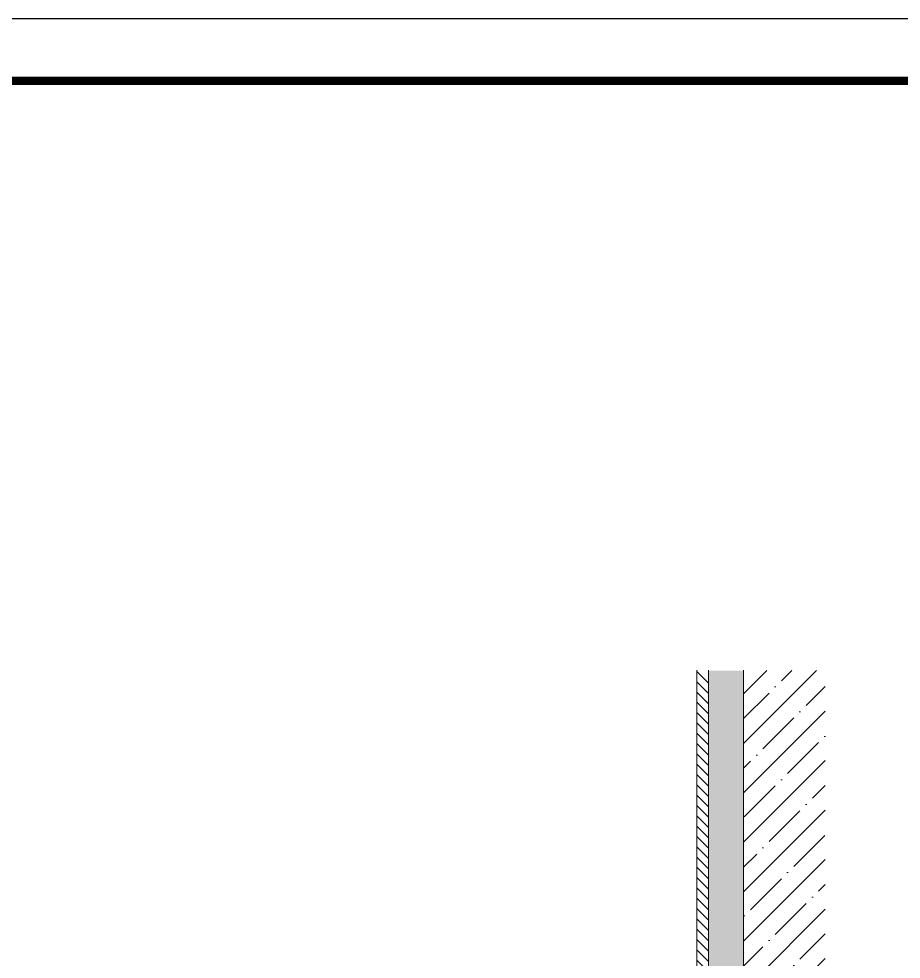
# Model space of a CAD drawing. Extents: x 16296660632 to 16296671741, y -37409619871 to -37409613952.
# Drawn here: x 16296668714 to 16296670227, y -37409615564 to -37409613952 of the extents above; entities that cross this region are included whole.
import ezdxf

# ---------------------------------------------------------------- set-up
doc = ezdxf.new("R2010")
doc.units = 0
doc.header["$LTSCALE"] = 10
doc.header["$MEASUREMENT"] = 0
doc.layers.get('0').update_dxf_attribs({"linetype": 'CONTINUOUS'})
doc.layers.add('BRACKET', color=7, linetype='CONTINUOUS')

msp = doc.modelspace()

# ---------------------------------------------------------------- hatches: boundary and pattern name
at = {"layer": 'BRACKET', "lineweight": 15}
h = msp.add_hatch(dxfattribs=at)
h.set_pattern_fill('ANSI31', color=251, scale=100, angle=-90, style=0)
h.set_pattern_definition([(315, (16296671728.791, -37409585756.464), (8.838835, 8.838835), [])])
h.paths.add_polyline_path([(16296669897.083509, -37409616649.341362), (16296669897.083509, -37409615449.341362), (16296669877.083509, -37409615449.341362), (16296669877.083509, -37409616649.341362)])
h.paths.add_polyline_path([(16296669897.083509, -37409617137.132713), (16296669897.083509, -37409616649.341362), (16296669877.083509, -37409616649.341362), (16296669877.083509, -37409617137.132713)])
h.paths.add_polyline_path([(16296669897.083509, -37409615068.938713), (16296669877.083509, -37409615068.938713), (16296669877.083509, -37409615449.341362), (16296669897.083509, -37409615449.341362)])
h = msp.add_hatch(dxfattribs=at)
h.set_pattern_fill('DOTS', color=251, scale=100, angle=-135, style=0)
h.set_pattern_definition([(225, (16296701555.271, -37409619148.875), (2.2097087, -6.6291261), [0, -6.25])])
h.paths.add_polyline_path([(16296669957.083509, -37409615068.938713), (16296669897.083509, -37409615068.938713), (16296669897.083509, -37409617137.132713), (16296669957.083509, -37409617137.132713)])
h = msp.add_hatch(dxfattribs=at)
h.set_pattern_fill('ANSI35', color=251, scale=240, angle=-180, style=0)
h.set_pattern_definition([(225, (16296701555.27, -37409619148.875), (42.42641, -42.42641), []), (225, (16296701512.845, -37409619148.875), (42.42641, -42.42641), [75, -15, 0, -15])])
h.paths.add_polyline_path([(16296670097.083509, -37409615068.938713), (16296669957.083509, -37409615068.938713), (16296669957.083509, -37409617137.132713), (16296670097.083509, -37409617137.132713)])

# ---------------------------------------------------------------- linework, layer by layer
at = {"ltscale": 0.5}
msp.add_lwpolyline([(16296665490.99161, -37409618530.883301), (16296671740.59161, -37409618530.883301), (16296671740.59161, -37409613951.683296), (16296665490.99161, -37409613951.683296)], close=True, dxfattribs=at)
at = {"color": 5, "linetype": 'ByBlock', "lineweight": 200, "const_width": 14.4}
msp.add_lwpolyline([(16296665591.48624, -37409618334.805946), (16296671639.48624, -37409618334.805946), (16296671639.48624, -37409614058.005951), (16296665591.48624, -37409614058.005951)], close=True, dxfattribs=at)
at = {"layer": 'BRACKET', "color": 2, "lineweight": 15}
msp.add_line((16296669877.083509, -37409615068.166382), (16296669877.083509, -37409617137.132713), dxfattribs=at)
at = {"layer": 'BRACKET', "lineweight": 15}
for p, q in [((16296669897.083509, -37409615068.166382), (16296669897.083509, -37409617137.132713)), ((16296669957.083509, -37409615068.166382), (16296669957.083509, -37409617137.132713))]:
    msp.add_line(p, q, dxfattribs=at)

doc.saveas('drawing.dxf')
